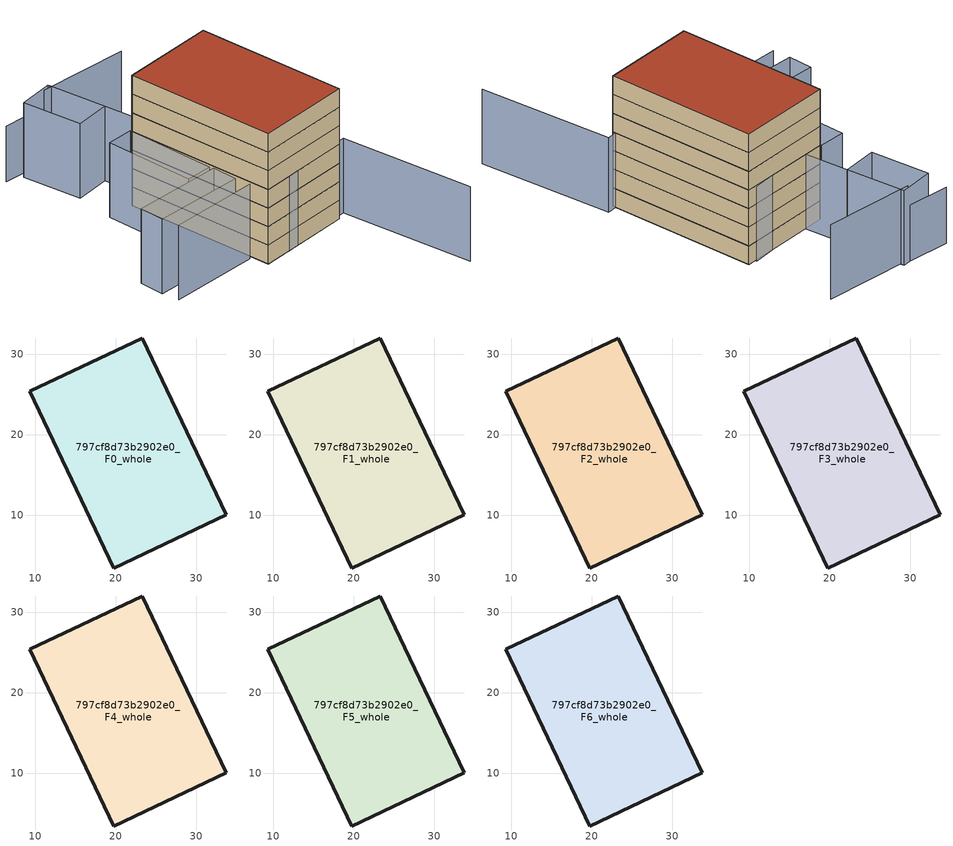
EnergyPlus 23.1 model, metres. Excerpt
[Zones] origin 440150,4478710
797cf8d73b2902e0_F0_whole
 floor ground (EU_floor_Construction): 33.71,10.07 23.28,32.02 9.33,25.4 19.76,3.45 z0
 wall outside (EU_wall_Construction): 23.28,32.02 33.71,10.07 19.76,3.45 9.33,25.4 23.28,32.02 z0:3
797cf8d73b2902e0_F1_whole
 floor to 797cf8d73b2902e0_F0_whole (EU_floor_Construction): 33.7,10.07 23.28,32.02 9.33,25.4 19.75,3.45 z3
 wall outside (EU_wall_Construction): 23.28,32.02 33.71,10.07 19.76,3.45 9.33,25.4 23.28,32.02 z3:6
797cf8d73b2902e0_F2_whole
 floor to 797cf8d73b2902e0_F1_whole (EU_floor_Construction): 33.7,10.07 23.28,32.02 9.33,25.4 19.75,3.45 z6
 wall outside (EU_wall_Construction): 23.28,32.02 33.71,10.07 19.76,3.45 9.33,25.4 23.28,32.02 z6:9
797cf8d73b2902e0_F3_whole
 floor to 797cf8d73b2902e0_F2_whole (EU_floor_Construction): 33.7,10.07 23.28,32.02 9.33,25.4 19.75,3.45 z9
 wall outside (EU_wall_Construction): 23.28,32.02 33.71,10.07 19.76,3.45 9.33,25.4 23.28,32.02 z9:12
797cf8d73b2902e0_F4_whole
 floor to 797cf8d73b2902e0_F3_whole (EU_floor_Construction): 33.7,10.07 23.28,32.02 9.33,25.4 19.75,3.45 z12
 wall outside (EU_wall_Construction): 23.28,32.02 33.71,10.07 19.76,3.45 9.33,25.4 23.28,32.02 z12:15
797cf8d73b2902e0_F5_whole
 floor to 797cf8d73b2902e0_F4_whole (EU_floor_Construction): 33.7,10.07 23.28,32.02 9.33,25.4 19.75,3.45 z15
 wall outside (EU_wall_Construction): 23.28,32.02 33.71,10.07 19.76,3.45 9.33,25.4 23.28,32.02 z15:18
797cf8d73b2902e0_F6_whole
 floor to 797cf8d73b2902e0_F5_whole (EU_floor_Construction): 33.7,10.07 23.28,32.02 9.33,25.4 19.75,3.45 z18
 wall outside (EU_wall_Construction): 23.28,32.02 33.71,10.07 19.76,3.45 9.33,25.4 23.28,32.02 z18:21
 roof outside (EU_roof_Construction): 23.28,32.02 33.71,10.07 19.76,3.45 9.33,25.4 z21
shading: 21.97,31.69 12.46,26.33 / 12.46,26.33 4.2,40.99 / 16.98,45.1 3.01,40.31 / 4.62,0.1 18.06,5.81 / 23.94,5.32 34.87,11.28 / 34.87,11.28 45.21,-7.7 / 1.78,6.28 15.4,11.72 / 15.4,11.72 16.87,8.03 / 16.87,8.03 3.26,2.59 / 3.26,2.59 1.78,6.28 / 11.03,10.52 5.27,23.9 / 5.27,23.9 9.18,25.58 / 9.18,25.58 14.94,12.2 / 14.94,12.2 11.03,10.52 / 3.77,30.13 -0.92,38.48 / -0.92,38.48 4.06,41.27 / 4.06,41.27 8.75,32.93 / 8.75,32.93 3.77,30.13 z0:12; 2.91,40.62 -3.66,38.41 z0:9
[Building]
EU S2 Campaign: North Axis=0; Terrain=City; Solar Distribution=FullExterior
[Site:Location]
Madrid: Latitude=40.5; Longitude=-3.5; Time Zone=1; Elevation=609
[SizingPeriod:WeatherFileDays]
AnnualSizingPeriod: Begin Month=1; Begin Day of Month=1; End Month=12; End Day of Month=31; Day of Week for Start Day=Monday; Use Weather File Daylight Saving Period=No; Use Weather File Rain and Snow Indicators=No
[MATERIAL]
EU_InternalMass_Material: Roughness=MediumRough; Thickness=0.1; Conductivity=1; Density=1800; Specific Heat=900; Thermal Absorptance=0.9; Solar Absorptance=0.7; Visible Absorptance=0.7
[MATERIAL:NOMASS] Roughness=MediumRough; Thermal Absorptance=0.9; Solar Absorptance=0.7; Visible Absorptance=0.7
Name | Thermal Resistance
EU_wall_NoMass | 0.609216
EU_roof_NoMass | 0.513268
EU_floor_NoMass | 0.568163
[CONSTRUCTION]
EU_wall_Construction: EU_wall_NoMass
EU_roof_Construction: EU_roof_NoMass
EU_floor_Construction: EU_floor_NoMass
EU_InternalMass_Construction: EU_InternalMass_Material
[ZONE] Type=1; Multiplier=1; Ceiling Height=autocalculate; Volume=1125.95; Floor Area=autocalculate; Part of Total Floor Area=Yes
797cf8d73b2902e0_F0_whole; 797cf8d73b2902e0_F1_whole; 797cf8d73b2902e0_F2_whole; 797cf8d73b2902e0_F3_whole; 797cf8d73b2902e0_F4_whole; 797cf8d73b2902e0_F5_whole; 797cf8d73b2902e0_F6_whole
[INTERNALMASS] Construction=EU_InternalMass_Construction; Surface Area=375.315
Name | Zone or ZoneList
797cf8d73b2902e0_F0_whole_EU_InternalMass | 797cf8d73b2902e0_F0_whole
797cf8d73b2902e0_F1_whole_EU_InternalMass | 797cf8d73b2902e0_F1_whole
797cf8d73b2902e0_F2_whole_EU_InternalMass | 797cf8d73b2902e0_F2_whole
797cf8d73b2902e0_F3_whole_EU_InternalMass | 797cf8d73b2902e0_F3_whole
797cf8d73b2902e0_F4_whole_EU_InternalMass | 797cf8d73b2902e0_F4_whole
797cf8d73b2902e0_F5_whole_EU_InternalMass | 797cf8d73b2902e0_F5_whole
797cf8d73b2902e0_F6_whole_EU_InternalMass | 797cf8d73b2902e0_F6_whole
[OTHEREQUIPMENT] Fuel Type=Electricity; Design Level Calculation Method=Watts/Area; Power per Zone Floor Area=1; Fraction Latent=0; Fraction Radiant=0; Fraction Lost=0; Carbon Dioxide Generation Rate=0; EndUse Subcategory=EU_Step8_InternalGains
Name | Zone or ZoneList or Space or SpaceList | Schedule
EU_Step8_InternalGain_797cf8d73b2902e0_F0_whole_f000 | 797cf8d73b2902e0_F0_whole | EU_Step8_GainSchedule_797cf8d73b2902e0_F0_whole_f000
EU_Step8_InternalGain_797cf8d73b2902e0_F1_whole_f000 | 797cf8d73b2902e0_F1_whole | EU_Step8_GainSchedule_797cf8d73b2902e0_F1_whole_f000
EU_Step8_InternalGain_797cf8d73b2902e0_F2_whole_f000 | 797cf8d73b2902e0_F2_whole | EU_Step8_GainSchedule_797cf8d73b2902e0_F2_whole_f000
EU_Step8_InternalGain_797cf8d73b2902e0_F3_whole_f000 | 797cf8d73b2902e0_F3_whole | EU_Step8_GainSchedule_797cf8d73b2902e0_F3_whole_f000
EU_Step8_InternalGain_797cf8d73b2902e0_F4_whole_f000 | 797cf8d73b2902e0_F4_whole | EU_Step8_GainSchedule_797cf8d73b2902e0_F4_whole_f000
EU_Step8_InternalGain_797cf8d73b2902e0_F5_whole_f000 | 797cf8d73b2902e0_F5_whole | EU_Step8_GainSchedule_797cf8d73b2902e0_F5_whole_f000
EU_Step8_InternalGain_797cf8d73b2902e0_F6_whole_f000 | 797cf8d73b2902e0_F6_whole | EU_Step8_GainSchedule_797cf8d73b2902e0_F6_whole_f000
[ZONEVENTILATION:DESIGNFLOWRATE] Schedule=EU_AlwaysOn; Design Flow Rate Calculation Method=AirChanges/Hour; Air Changes per Hour=0.752966; Ventilation Type=Natural; Fan Pressure Rise=0; Fan Total Efficiency=1; Constant Term Coefficient=1; Temperature Term Coefficient=0; Velocity Term Coefficient=0; Velocity Squared Term Coefficient=0; Minimum Indoor Temperature=-100; Maximum Indoor Temperature=100; Delta Temperature=-100; Minimum Outdoor Temperature=-100; Maximum Outdoor Temperature=100; Maximum Wind Speed=40
Name | Zone or ZoneList or Space or SpaceList
EU_ConstantAir_797cf8d73b2902e0_F0_whole | 797cf8d73b2902e0_F0_whole
EU_ConstantAir_797cf8d73b2902e0_F1_whole | 797cf8d73b2902e0_F1_whole
EU_ConstantAir_797cf8d73b2902e0_F2_whole | 797cf8d73b2902e0_F2_whole
EU_ConstantAir_797cf8d73b2902e0_F3_whole | 797cf8d73b2902e0_F3_whole
EU_ConstantAir_797cf8d73b2902e0_F4_whole | 797cf8d73b2902e0_F4_whole
EU_ConstantAir_797cf8d73b2902e0_F5_whole | 797cf8d73b2902e0_F5_whole
EU_ConstantAir_797cf8d73b2902e0_F6_whole | 797cf8d73b2902e0_F6_whole
[HVACTEMPLATE:THERMOSTAT] Constant Heating Setpoint=20; Constant Cooling Setpoint=50
EU_HeatOnly_797cf8d73b2902e0_F0_whole; EU_HeatOnly_797cf8d73b2902e0_F1_whole; EU_HeatOnly_797cf8d73b2902e0_F2_whole; EU_HeatOnly_797cf8d73b2902e0_F3_whole; EU_HeatOnly_797cf8d73b2902e0_F4_whole; EU_HeatOnly_797cf8d73b2902e0_F5_whole; EU_HeatOnly_797cf8d73b2902e0_F6_whole
[HVACTEMPLATE:ZONE:IDEALLOADSAIRSYSTEM] System Availability Schedule=EU_AlwaysOn; Maximum Heating Supply Air Temperature=50; Minimum Cooling Supply Air Temperature=13; Maximum Heating Supply Air Humidity Ratio=0.0156; Minimum Cooling Supply Air Humidity Ratio=0.0077; Heating Limit=NoLimit; Cooling Limit=NoLimit; Heating Availability Schedule=EU_AlwaysOn; Cooling Availability Schedule=EU_CoolingOff; Dehumidification Control Type=ConstantSensibleHeatRatio; Cooling Sensible Heat Ratio=0.7; Dehumidification Setpoint=60; Humidification Control Type=None; Humidification Setpoint=30; Outdoor Air Method=None; Outdoor Air Flow Rate per Person=0.00944; Outdoor Air Flow Rate per Zone Floor Area=0; Outdoor Air Flow Rate per Zone=0; Demand Controlled Ventilation Type=None; Outdoor Air Economizer Type=NoEconomizer; Heat Recovery Type=None; Sensible Heat Recovery Effectiveness=0.7; Latent Heat Recovery Effectiveness=0.65
Name | Template Thermostat
797cf8d73b2902e0_F0_whole | EU_HeatOnly_797cf8d73b2902e0_F0_whole
797cf8d73b2902e0_F1_whole | EU_HeatOnly_797cf8d73b2902e0_F1_whole
797cf8d73b2902e0_F2_whole | EU_HeatOnly_797cf8d73b2902e0_F2_whole
797cf8d73b2902e0_F3_whole | EU_HeatOnly_797cf8d73b2902e0_F3_whole
797cf8d73b2902e0_F4_whole | EU_HeatOnly_797cf8d73b2902e0_F4_whole
797cf8d73b2902e0_F5_whole | EU_HeatOnly_797cf8d73b2902e0_F5_whole
797cf8d73b2902e0_F6_whole | EU_HeatOnly_797cf8d73b2902e0_F6_whole
[SIZING:ZONE] Zone Cooling Design Supply Air Temperature Input Method=SupplyAirTemperature; Zone Cooling Design Supply Air Temperature=13; Zone Heating Design Supply Air Temperature Input Method=SupplyAirTemperature; Zone Heating Design Supply Air Temperature=50; Zone Cooling Design Supply Air Humidity Ratio=0.008; Zone Heating Design Supply Air Humidity Ratio=0.008; Cooling Design Air Flow Method=DesignDay; Cooling Design Air Flow Rate=0; Cooling Minimum Air Flow per Zone Floor Area=0.000762; Cooling Minimum Air Flow=0; Cooling Minimum Air Flow Fraction=0.2; Heating Design Air Flow Method=DesignDay; Heating Design Air Flow Rate=0; Heating Maximum Air Flow per Zone Floor Area=0.002032; Heating Maximum Air Flow=0.141576; Heating Maximum Air Flow Fraction=0.3; Account for Dedicated Outdoor Air System=No; Dedicated Outdoor Air System Control Strategy=NeutralSupplyAir; Dedicated Outdoor Air Low Setpoint Temperature for Design=autosize; Dedicated Outdoor Air High Setpoint Temperature for Design=autosize; Zone Load Sizing Method=Sensible Load Only No Latent Load; Zone Latent Cooling Design Supply Air Humidity Ratio Input Method=HumidityRatioDifference; Zone Cooling Design Supply Air Humidity Ratio Difference=0.005; Zone Latent Heating Design Supply Air Humidity Ratio Input Method=HumidityRatioDifference; Zone Humidification Design Supply Air Humidity Ratio Difference=0.005
797cf8d73b2902e0_F0_whole; 797cf8d73b2902e0_F1_whole; 797cf8d73b2902e0_F2_whole; 797cf8d73b2902e0_F3_whole; 797cf8d73b2902e0_F4_whole; 797cf8d73b2902e0_F5_whole; 797cf8d73b2902e0_F6_whole
[SCHEDULE:CONSTANT]
Name | Hourly Value
EU_AlwaysOn | 1
EU_CoolingOff | 0
[SCHEDULE:FILE] Column Number=1; Rows to Skip at Top=0; Number of Hours of Data=8760; Column Separator=Comma; Interpolate to Timestep=No; Minutes per Item=60; Adjust Schedule for Daylight Savings=Yes
Name | File
EU_Step8_GainSchedule_797cf8d73b2902e0_F0_whole_f000 | ../../schedules/797cf8d73b2902e0/797cf8d73b2902e0_F0_whole_f000_gain.csv
EU_Step8_GainSchedule_797cf8d73b2902e0_F1_whole_f000 | ../../schedules/797cf8d73b2902e0/797cf8d73b2902e0_F1_whole_f000_gain.csv
EU_Step8_GainSchedule_797cf8d73b2902e0_F2_whole_f000 | ../../schedules/797cf8d73b2902e0/797cf8d73b2902e0_F2_whole_f000_gain.csv
EU_Step8_GainSchedule_797cf8d73b2902e0_F3_whole_f000 | ../../schedules/797cf8d73b2902e0/797cf8d73b2902e0_F3_whole_f000_gain.csv
EU_Step8_GainSchedule_797cf8d73b2902e0_F4_whole_f000 | ../../schedules/797cf8d73b2902e0/797cf8d73b2902e0_F4_whole_f000_gain.csv
EU_Step8_GainSchedule_797cf8d73b2902e0_F5_whole_f000 | ../../schedules/797cf8d73b2902e0/797cf8d73b2902e0_F5_whole_f000_gain.csv
EU_Step8_GainSchedule_797cf8d73b2902e0_F6_whole_f000 | ../../schedules/797cf8d73b2902e0/797cf8d73b2902e0_F6_whole_f000_gain.csv
